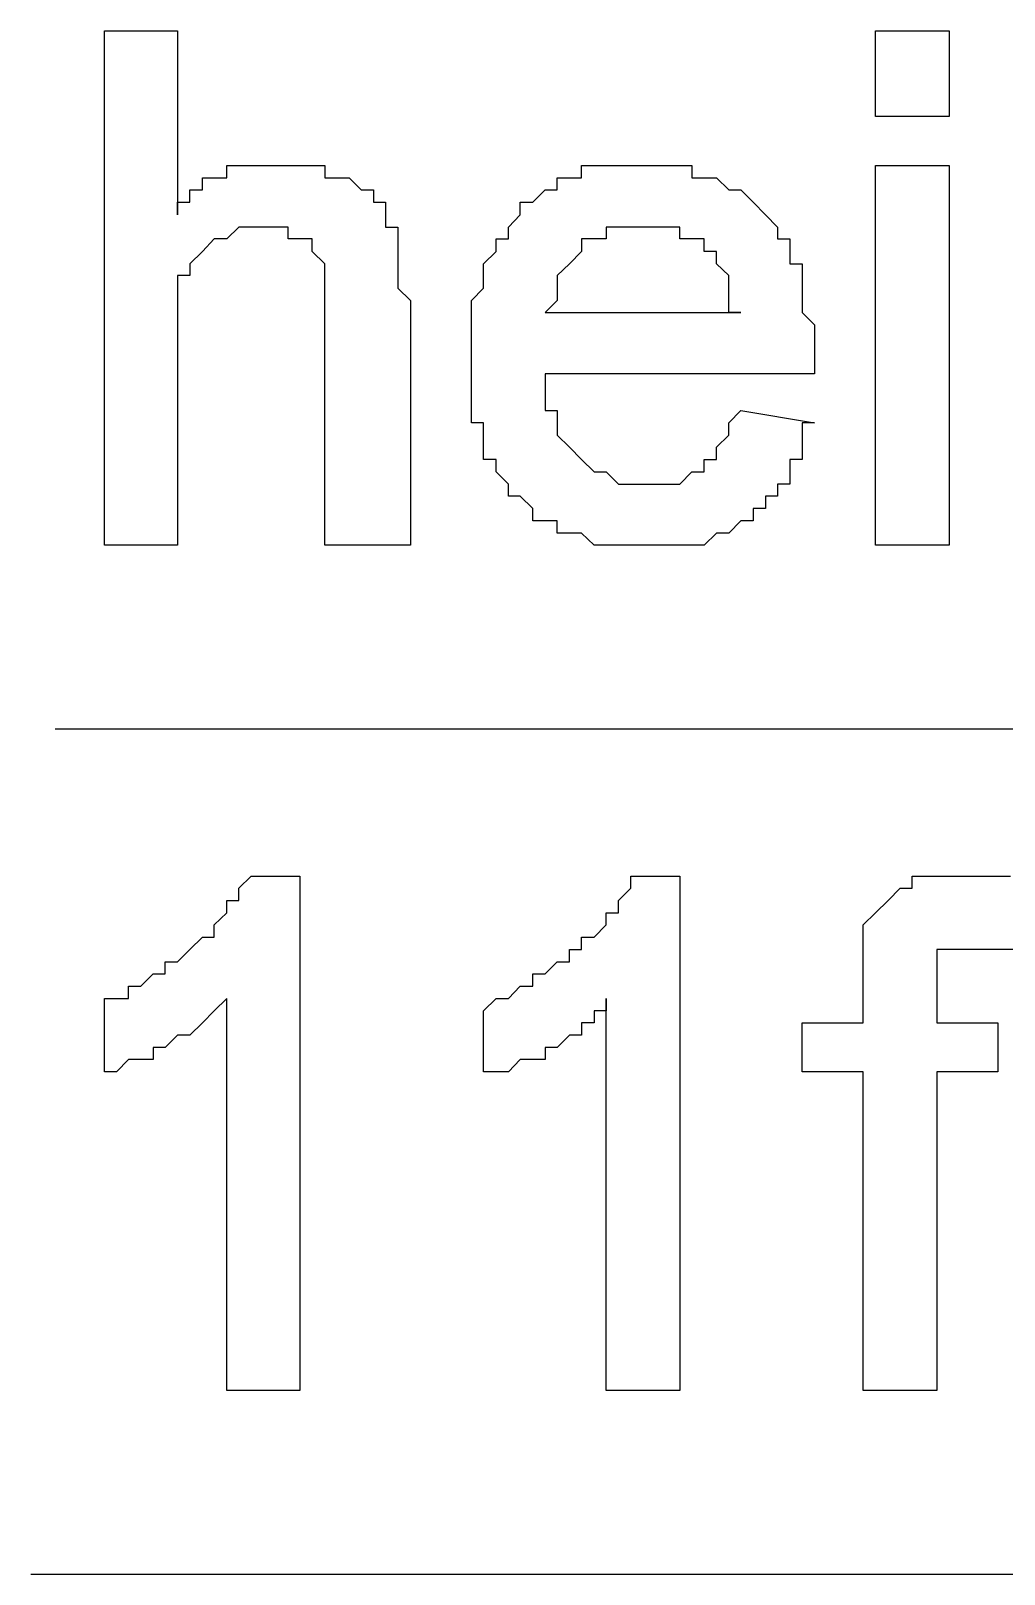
# Model space of a CAD drawing. Header units: inches. Extents: x -628 to 1537, y -1730 to 336.
# Drawn here: x 825.39 to 846.43, y -782.05 to -748.68 of the extents above; entities that cross this region are included whole.
import ezdxf

# ---------------------------------------------------------------- set-up
doc = ezdxf.new("R2010")
doc.units = ezdxf.units.IN
doc.layers.get('0').update_dxf_attribs({"linetype": 'CONTINUOUS'})

msp = doc.modelspace()

# ---------------------------------------------------------------- linework, layer by layer
at = {"color": 6}
for p, q in [((826.975, -759.803), (826.975, -748.681)), ((826.975, -748.681), (828.558, -748.681)), ((828.558, -748.681), (828.558, -752.656)), ((843.654, -750.535), (843.654, -748.681)), ((843.654, -748.681), (845.249, -748.681)), ((845.249, -748.681), (845.249, -750.535)), ((845.249, -750.535), (843.654, -750.535)), ((829.096, -752.121), (829.096, -751.862)), ((829.096, -751.862), (829.096, -751.862)), ((829.096, -751.862), (829.352, -751.862)), ((829.352, -751.862), (829.352, -751.862)), ((829.352, -751.862), (829.621, -751.862)), ((829.621, -751.862), (829.621, -751.595)), ((829.621, -751.595), (829.884, -751.595)), ((829.884, -751.595), (829.884, -751.595)), ((829.884, -751.595), (830.147, -751.595)), ((830.147, -751.595), (830.409, -751.595)), ((830.409, -751.595), (830.409, -751.595)), ((830.409, -751.595), (830.678, -751.595)), ((830.678, -751.595), (830.678, -751.595)), ((830.678, -751.595), (830.947, -751.595)), ((830.947, -751.595), (830.947, -751.595)), ((830.947, -751.595), (831.204, -751.595)), ((831.204, -751.595), (831.204, -751.595)), ((831.204, -751.595), (831.473, -751.595)), ((831.473, -751.595), (831.473, -751.595)), ((831.473, -751.595), (831.742, -751.595)), ((831.742, -751.595), (831.742, -751.862)), ((831.742, -751.862), (832.005, -751.862)), ((832.005, -751.862), (832.005, -751.862)), ((832.005, -751.862), (832.267, -751.862)), ((832.267, -751.862), (832.267, -751.862)), ((832.267, -751.862), (832.53, -752.121)), ((836.766, -752.121), (836.766, -751.862)), ((836.766, -751.862), (837.035, -751.862)), ((837.035, -751.862), (837.035, -751.862)), ((837.035, -751.862), (837.297, -751.862)), ((837.297, -751.862), (837.297, -751.595)), ((837.297, -751.595), (837.566, -751.595)), ((837.566, -751.595), (837.566, -751.595)), ((837.566, -751.595), (837.829, -751.595)), ((837.829, -751.595), (838.092, -751.595)), ((838.092, -751.595), (838.092, -751.595)), ((838.092, -751.595), (838.361, -751.595)), ((838.361, -751.595), (838.361, -751.595)), ((838.361, -751.595), (838.63, -751.595)), ((838.63, -751.595), (838.63, -751.595)), ((838.63, -751.595), (838.886, -751.595)), ((838.886, -751.595), (838.886, -751.595)), ((838.886, -751.595), (839.155, -751.595)), ((839.155, -751.595), (839.155, -751.595)), ((839.155, -751.595), (839.418, -751.595)), ((839.418, -751.595), (839.418, -751.595)), ((839.418, -751.595), (839.681, -751.595)), ((839.681, -751.595), (839.681, -751.862)), ((839.681, -751.862), (839.95, -751.862)), ((839.95, -751.862), (840.213, -751.862)), ((840.213, -751.862), (840.213, -751.862)), ((840.213, -751.862), (840.213, -751.862)), ((840.213, -751.862), (840.482, -752.121)), ((843.654, -759.803), (843.654, -751.595)), ((843.654, -751.595), (845.249, -751.595)), ((845.249, -751.595), (845.249, -759.803)), ((828.827, -752.388), (828.827, -752.121)), ((828.827, -752.121), (829.096, -752.121)), ((832.53, -752.121), (832.53, -752.121)), ((832.53, -752.121), (832.799, -752.121)), ((832.799, -752.121), (832.799, -752.388)), ((836.24, -752.388), (836.509, -752.121)), ((836.509, -752.121), (836.509, -752.121)), ((836.509, -752.121), (836.509, -752.121)), ((836.509, -752.121), (836.766, -752.121)), ((840.482, -752.121), (840.482, -752.121)), ((840.482, -752.121), (840.738, -752.121)), ((840.738, -752.121), (840.738, -752.121)), ((840.738, -752.121), (841.007, -752.388)), ((828.558, -752.656), (828.558, -752.388)), ((828.558, -752.388), (828.558, -752.388)), ((828.558, -752.388), (828.827, -752.388)), ((832.799, -752.388), (832.799, -752.388)), ((832.799, -752.388), (833.056, -752.388)), ((833.056, -752.388), (833.056, -752.656)), ((835.971, -752.656), (835.971, -752.388)), ((835.971, -752.388), (836.24, -752.388)), ((836.24, -752.388), (836.24, -752.388)), ((841.007, -752.388), (841.007, -752.388)), ((841.007, -752.388), (841.007, -752.388)), ((841.007, -752.388), (841.276, -752.656)), ((833.056, -752.656), (833.056, -752.656)), ((833.056, -752.656), (833.056, -752.923)), ((835.715, -752.923), (835.971, -752.656)), ((835.971, -752.656), (835.971, -752.656)), ((835.971, -752.656), (835.971, -752.656)), ((841.276, -752.656), (841.276, -752.656)), ((841.276, -752.656), (841.533, -752.923)), ((829.352, -753.181), (829.096, -753.449)), ((829.621, -753.181), (829.352, -753.181)), ((829.352, -753.181), (829.352, -753.181)), ((829.884, -752.923), (829.621, -753.181)), ((829.621, -753.181), (829.621, -753.181)), ((830.147, -752.923), (829.884, -752.923)), ((829.884, -752.923), (829.884, -752.923)), ((830.409, -752.923), (830.147, -752.923)), ((830.147, -752.923), (830.147, -752.923)), ((830.678, -752.923), (830.409, -752.923)), ((830.409, -752.923), (830.409, -752.923)), ((830.947, -752.923), (830.678, -752.923)), ((830.678, -752.923), (830.678, -752.923)), ((830.947, -753.181), (830.947, -752.923)), ((831.204, -753.181), (830.947, -753.181)), ((831.473, -753.181), (831.204, -753.181)), ((831.204, -753.181), (831.204, -753.181)), ((831.473, -753.449), (831.473, -753.181)), ((833.056, -752.923), (833.325, -752.923)), ((833.325, -752.923), (833.325, -753.181)), ((833.325, -753.181), (833.325, -753.181)), ((833.325, -753.181), (833.325, -753.449)), ((835.446, -753.449), (835.446, -753.181)), ((835.446, -753.181), (835.446, -753.181)), ((835.446, -753.181), (835.715, -753.181)), ((835.715, -753.181), (835.715, -752.923)), ((835.715, -752.923), (835.715, -752.923)), ((837.566, -753.181), (837.297, -753.181)), ((837.297, -753.181), (837.297, -753.449)), ((837.829, -753.181), (837.566, -753.181)), ((837.566, -753.181), (837.566, -753.181)), ((838.092, -752.923), (837.829, -752.923)), ((837.829, -752.923), (837.829, -753.181)), ((838.361, -752.923), (838.092, -752.923)), ((838.092, -752.923), (838.092, -752.923)), ((838.63, -752.923), (838.361, -752.923)), ((838.361, -752.923), (838.361, -752.923)), ((838.886, -752.923), (838.63, -752.923)), ((838.63, -752.923), (838.63, -752.923)), ((839.155, -752.923), (838.886, -752.923)), ((838.886, -752.923), (838.886, -752.923)), ((839.418, -752.923), (839.155, -752.923)), ((839.418, -753.181), (839.418, -752.923)), ((839.681, -753.181), (839.418, -753.181)), ((839.95, -753.181), (839.681, -753.181)), ((839.681, -753.181), (839.681, -753.181)), ((839.95, -753.449), (839.95, -753.181)), ((841.533, -752.923), (841.533, -752.923)), ((841.533, -752.923), (841.533, -753.181)), ((841.533, -753.181), (841.802, -753.181)), ((841.802, -753.181), (841.802, -753.449)), ((829.096, -753.449), (828.827, -753.716)), ((829.096, -753.449), (829.096, -753.449)), ((829.096, -753.449), (829.096, -753.449)), ((831.742, -753.716), (831.473, -753.449)), ((831.473, -753.449), (831.473, -753.449)), ((831.473, -753.449), (831.473, -753.449)), ((833.325, -753.449), (833.325, -753.449)), ((833.325, -753.449), (833.325, -753.716)), ((835.177, -753.716), (835.446, -753.449)), ((835.446, -753.449), (835.446, -753.449)), ((837.297, -753.449), (837.035, -753.716)), ((837.297, -753.449), (837.297, -753.449)), ((840.213, -753.449), (839.95, -753.449)), ((839.95, -753.449), (839.95, -753.449)), ((839.95, -753.449), (839.95, -753.449)), ((840.213, -753.716), (840.213, -753.449)), ((841.802, -753.449), (841.802, -753.449)), ((841.802, -753.449), (841.802, -753.449)), ((841.802, -753.449), (841.802, -753.716)), ((828.827, -753.716), (828.827, -753.716)), ((828.827, -753.716), (828.827, -753.716)), ((828.827, -753.716), (828.827, -753.974)), ((831.742, -759.803), (831.742, -753.716)), ((833.325, -753.716), (833.325, -753.716)), ((833.325, -753.716), (833.325, -753.974)), ((835.177, -753.974), (835.177, -753.716)), ((835.177, -753.716), (835.177, -753.716)), ((837.035, -753.716), (836.766, -753.974)), ((837.035, -753.716), (837.035, -753.716)), ((837.035, -753.716), (837.035, -753.716)), ((840.482, -753.974), (840.213, -753.716)), ((840.213, -753.716), (840.213, -753.716)), ((841.802, -753.716), (842.064, -753.716)), ((842.064, -753.716), (842.064, -753.974)), ((828.827, -753.974), (828.558, -753.974)), ((828.558, -753.974), (828.558, -754.242)), ((833.325, -753.974), (833.325, -753.974)), ((833.325, -753.974), (833.325, -754.242)), ((835.177, -754.242), (835.177, -753.974)), ((835.177, -753.974), (835.177, -753.974)), ((836.766, -753.974), (836.766, -753.974)), ((836.766, -753.974), (836.766, -754.242)), ((840.482, -754.768), (840.482, -753.974)), ((842.064, -753.974), (842.064, -753.974)), ((842.064, -753.974), (842.064, -754.242)), ((828.558, -754.242), (828.558, -754.242)), ((828.558, -754.242), (828.558, -754.509)), ((828.558, -754.509), (828.558, -754.768)), ((833.325, -754.242), (833.594, -754.509)), ((833.594, -754.509), (833.594, -754.509)), ((833.594, -754.509), (833.594, -754.768)), ((834.914, -754.509), (835.177, -754.242)), ((834.914, -754.768), (834.914, -754.509)), ((835.177, -754.242), (835.177, -754.242)), ((836.766, -754.509), (836.509, -754.768)), ((836.766, -754.242), (836.766, -754.242)), ((836.766, -754.242), (836.766, -754.509)), ((842.064, -754.242), (842.064, -754.242)), ((842.064, -754.242), (842.064, -754.509)), ((842.064, -754.509), (842.064, -754.509)), ((842.064, -754.509), (842.064, -754.768)), ((828.558, -754.768), (828.558, -754.768)), ((828.558, -754.768), (828.558, -755.035)), ((833.594, -754.768), (833.594, -759.803)), ((834.914, -755.035), (834.914, -754.768)), ((834.914, -754.768), (834.914, -754.768)), ((836.509, -754.768), (836.509, -754.768)), ((836.509, -754.768), (836.509, -754.768)), ((836.509, -754.768), (840.738, -754.768)), ((840.738, -754.768), (840.482, -754.768)), ((842.064, -754.768), (842.064, -754.768)), ((842.064, -754.768), (842.333, -755.035)), ((828.558, -755.035), (828.558, -755.303)), ((834.914, -755.303), (834.914, -755.035)), ((834.914, -755.035), (834.914, -755.035)), ((842.333, -755.035), (842.333, -755.303)), ((828.558, -755.303), (828.558, -755.303)), ((828.558, -755.303), (828.558, -759.803)), ((834.914, -755.569), (834.914, -755.303)), ((834.914, -755.303), (834.914, -755.303)), ((842.333, -755.303), (842.333, -755.303)), ((842.333, -755.303), (842.333, -755.569)), ((834.914, -755.828), (834.914, -755.569)), ((834.914, -756.095), (834.914, -755.828)), ((834.914, -755.828), (834.914, -755.828)), ((842.333, -755.569), (842.333, -755.828)), ((842.333, -755.828), (842.333, -755.828)), ((842.333, -755.828), (842.333, -756.095)), ((834.914, -756.362), (834.914, -756.095)), ((842.333, -756.095), (836.509, -756.095)), ((836.509, -756.095), (836.509, -756.888)), ((842.333, -756.095), (842.333, -756.095)), ((842.333, -756.095), (842.333, -756.095)), ((834.914, -756.63), (834.914, -756.362)), ((834.914, -756.362), (834.914, -756.362)), ((834.914, -756.888), (834.914, -756.63)), ((834.914, -756.63), (834.914, -756.63)), ((834.914, -757.156), (834.914, -756.888)), ((835.177, -757.156), (834.914, -757.156)), ((835.177, -757.423), (835.177, -757.156)), ((836.509, -756.888), (836.766, -756.888)), ((836.766, -756.888), (836.766, -757.156)), ((836.766, -757.156), (836.766, -757.156)), ((836.766, -757.156), (836.766, -757.423)), ((840.482, -757.156), (840.738, -756.888)), ((840.482, -757.423), (840.482, -757.156)), ((840.482, -757.156), (840.482, -757.156)), ((840.738, -756.888), (842.333, -757.156)), ((842.333, -757.156), (842.064, -757.156)), ((842.064, -757.156), (842.064, -757.423)), ((835.177, -757.682), (835.177, -757.423)), ((835.177, -757.423), (835.177, -757.423)), ((836.766, -757.423), (836.766, -757.423)), ((836.766, -757.423), (837.035, -757.682)), ((840.213, -757.682), (840.482, -757.423)), ((840.482, -757.423), (840.482, -757.423)), ((842.064, -757.423), (842.064, -757.682)), ((835.177, -757.949), (835.177, -757.682)), ((835.177, -757.682), (835.177, -757.682)), ((837.035, -757.682), (837.035, -757.682)), ((837.035, -757.682), (837.035, -757.682)), ((837.035, -757.682), (837.297, -757.949)), ((840.213, -757.949), (840.213, -757.682)), ((840.213, -757.682), (840.213, -757.682)), ((842.064, -757.682), (842.064, -757.682)), ((842.064, -757.682), (842.064, -757.949)), ((835.446, -757.949), (835.177, -757.949)), ((835.446, -758.216), (835.446, -757.949)), ((835.715, -758.484), (835.446, -758.216)), ((835.446, -758.216), (835.446, -758.216)), ((835.446, -758.216), (835.446, -758.216)), ((837.297, -757.949), (837.297, -757.949)), ((837.297, -757.949), (837.297, -757.949)), ((837.297, -757.949), (837.566, -758.216)), ((837.566, -758.216), (837.566, -758.216)), ((837.566, -758.216), (837.829, -758.216)), ((837.829, -758.216), (837.829, -758.216)), ((837.829, -758.216), (838.092, -758.484)), ((839.418, -758.484), (839.681, -758.216)), ((839.681, -758.216), (839.681, -758.216)), ((839.681, -758.216), (839.95, -758.216)), ((839.95, -758.216), (839.95, -757.949)), ((839.95, -757.949), (839.95, -757.949)), ((839.95, -757.949), (840.213, -757.949)), ((839.95, -758.216), (839.95, -758.216)), ((842.064, -757.949), (841.802, -757.949)), ((841.802, -757.949), (841.802, -758.216)), ((841.802, -758.216), (841.802, -758.216)), ((841.802, -758.216), (841.802, -758.484)), ((835.715, -758.742), (835.715, -758.484)), ((835.715, -758.484), (835.715, -758.484)), ((838.092, -758.484), (838.092, -758.484)), ((838.092, -758.484), (838.361, -758.484)), ((838.361, -758.484), (838.361, -758.484)), ((838.361, -758.484), (838.63, -758.484)), ((838.63, -758.484), (838.63, -758.484)), ((838.63, -758.484), (838.886, -758.484)), ((838.886, -758.484), (839.155, -758.484)), ((839.155, -758.484), (839.155, -758.484)), ((839.155, -758.484), (839.418, -758.484)), ((839.418, -758.484), (839.418, -758.484)), ((841.802, -758.484), (841.533, -758.484)), ((841.533, -758.484), (841.533, -758.742)), ((835.971, -758.742), (835.715, -758.742)), ((836.24, -759.009), (835.971, -758.742)), ((835.971, -758.742), (835.971, -758.742)), ((835.971, -758.742), (835.971, -758.742)), ((841.533, -758.742), (841.276, -758.742)), ((841.276, -758.742), (841.276, -759.009)), ((841.533, -758.742), (841.533, -758.742)), ((836.24, -759.276), (836.24, -759.009)), ((836.24, -759.009), (836.24, -759.009)), ((841.276, -759.009), (841.007, -759.009)), ((841.007, -759.009), (841.007, -759.276)), ((841.276, -759.009), (841.276, -759.009)), ((836.509, -759.276), (836.24, -759.276)), ((836.766, -759.276), (836.509, -759.276)), ((836.509, -759.276), (836.509, -759.276)), ((836.766, -759.544), (836.766, -759.276)), ((837.035, -759.544), (836.766, -759.544)), ((837.297, -759.544), (837.035, -759.544)), ((837.035, -759.544), (837.035, -759.544)), ((837.566, -759.803), (837.297, -759.544)), ((837.297, -759.544), (837.297, -759.544)), ((840.213, -759.544), (839.95, -759.803)), ((840.482, -759.544), (840.213, -759.544)), ((840.213, -759.544), (840.213, -759.544)), ((840.738, -759.276), (840.482, -759.544)), ((840.482, -759.544), (840.482, -759.544)), ((840.482, -759.544), (840.482, -759.544)), ((841.007, -759.276), (840.738, -759.276)), ((840.738, -759.276), (840.738, -759.276)), ((828.558, -759.803), (826.975, -759.803)), ((833.594, -759.803), (831.742, -759.803)), ((837.829, -759.803), (837.566, -759.803)), ((837.566, -759.803), (837.566, -759.803)), ((838.092, -759.803), (837.829, -759.803)), ((837.829, -759.803), (837.829, -759.803)), ((838.361, -759.803), (838.092, -759.803)), ((838.092, -759.803), (838.092, -759.803)), ((838.63, -759.803), (838.361, -759.803)), ((838.886, -759.803), (838.63, -759.803)), ((838.63, -759.803), (838.63, -759.803)), ((838.63, -759.803), (838.63, -759.803)), ((839.155, -759.803), (838.886, -759.803)), ((839.418, -759.803), (839.155, -759.803)), ((839.155, -759.803), (839.155, -759.803)), ((839.681, -759.803), (839.418, -759.803)), ((839.418, -759.803), (839.418, -759.803)), ((839.95, -759.803), (839.681, -759.803)), ((839.681, -759.803), (839.681, -759.803)), ((845.249, -759.803), (843.654, -759.803)), ((825.911, -763.777), (867.226, -763.777)), ((829.884, -767.217), (830.147, -766.958)), ((829.884, -767.484), (829.884, -767.217)), ((829.884, -767.217), (829.884, -767.217)), ((829.884, -767.217), (829.884, -767.217)), ((830.147, -766.958), (831.204, -766.958)), ((831.204, -766.958), (831.204, -778.079)), ((838.092, -767.484), (838.361, -767.217)), ((838.361, -767.217), (838.361, -766.958)), ((838.361, -766.958), (839.418, -766.958)), ((838.361, -767.217), (838.361, -767.217)), ((838.361, -767.217), (838.361, -767.217)), ((839.418, -766.958), (839.418, -778.079)), ((843.923, -767.484), (844.185, -767.217)), ((844.185, -767.217), (844.185, -767.217)), ((844.185, -767.217), (844.185, -767.217)), ((844.185, -767.217), (844.448, -767.217)), ((844.448, -767.217), (844.448, -766.958)), ((844.448, -766.958), (844.717, -766.958)), ((844.717, -766.958), (844.717, -766.958)), ((844.717, -766.958), (844.98, -766.958)), ((844.98, -766.958), (844.98, -766.958)), ((844.98, -766.958), (845.249, -766.958)), ((845.249, -766.958), (845.505, -766.958)), ((845.505, -766.958), (845.505, -766.958)), ((845.505, -766.958), (845.774, -766.958)), ((845.774, -766.958), (845.774, -766.958)), ((845.774, -766.958), (846.043, -766.958)), ((846.043, -766.958), (846.043, -766.958)), ((846.043, -766.958), (846.3, -766.958)), ((846.3, -766.958), (846.3, -766.958)), ((846.3, -766.958), (846.569, -766.958)), ((829.621, -767.751), (829.621, -767.484)), ((829.621, -767.484), (829.884, -767.484)), ((838.092, -767.751), (838.092, -767.484)), ((838.092, -767.484), (838.092, -767.484)), ((843.654, -767.751), (843.923, -767.484)), ((843.923, -767.484), (843.923, -767.484)), ((829.352, -768.01), (829.621, -767.751)), ((829.621, -767.751), (829.621, -767.751)), ((829.621, -767.751), (829.621, -767.751)), ((837.829, -768.01), (837.829, -767.751)), ((837.829, -767.751), (838.092, -767.751)), ((838.092, -767.751), (838.092, -767.751)), ((843.385, -768.01), (843.654, -767.751)), ((843.654, -767.751), (843.654, -767.751)), ((843.654, -767.751), (843.654, -767.751)), ((829.352, -768.277), (829.352, -768.01)), ((829.352, -768.01), (829.352, -768.01)), ((837.566, -768.277), (837.829, -768.01)), ((837.829, -768.01), (837.829, -768.01)), ((843.385, -768.277), (843.385, -768.01)), ((843.385, -768.01), (843.385, -768.01)), ((828.558, -768.811), (828.827, -768.544)), ((828.827, -768.544), (829.096, -768.277)), ((828.827, -768.544), (828.827, -768.544)), ((828.827, -768.544), (828.827, -768.544)), ((829.096, -768.277), (829.096, -768.277)), ((829.096, -768.277), (829.352, -768.277)), ((837.035, -768.811), (837.035, -768.544)), ((837.035, -768.544), (837.297, -768.544)), ((837.297, -768.544), (837.297, -768.277)), ((837.297, -768.277), (837.566, -768.277)), ((837.297, -768.544), (837.297, -768.544)), ((837.566, -768.277), (837.566, -768.277)), ((843.385, -768.544), (843.385, -768.277)), ((843.385, -768.277), (843.385, -768.277)), ((843.385, -768.811), (843.385, -768.544)), ((843.385, -768.544), (843.385, -768.544)), ((845.249, -768.544), (844.98, -768.544)), ((844.98, -768.544), (844.98, -768.811)), ((845.505, -768.544), (845.249, -768.544)), ((845.249, -768.544), (845.249, -768.544)), ((845.249, -768.544), (845.249, -768.544)), ((845.774, -768.544), (845.505, -768.544)), ((846.043, -768.544), (845.774, -768.544)), ((845.774, -768.544), (845.774, -768.544)), ((846.3, -768.544), (846.043, -768.544)), ((846.043, -768.544), (846.043, -768.544)), ((846.838, -768.544), (846.3, -768.544)), ((846.3, -768.544), (846.3, -768.544)), ((828.289, -769.07), (828.289, -768.811)), ((828.289, -768.811), (828.558, -768.811)), ((828.558, -768.811), (828.558, -768.811)), ((836.509, -769.07), (836.766, -768.811)), ((836.766, -768.811), (836.766, -768.811)), ((836.766, -768.811), (837.035, -768.811)), ((843.385, -769.07), (843.385, -768.811)), ((843.385, -768.811), (843.385, -768.811)), ((844.98, -768.811), (844.98, -768.811)), ((844.98, -768.811), (844.98, -769.07)), ((827.763, -769.337), (828.032, -769.07)), ((828.032, -769.07), (828.032, -769.07)), ((828.032, -769.07), (828.289, -769.07)), ((836.24, -769.337), (836.24, -769.07)), ((836.24, -769.07), (836.509, -769.07)), ((836.509, -769.07), (836.509, -769.07)), ((843.385, -769.337), (843.385, -769.07)), ((843.385, -769.07), (843.385, -769.07)), ((844.98, -769.07), (844.98, -769.07)), ((844.98, -769.07), (844.98, -769.337)), ((827.5, -769.605), (827.5, -769.337)), ((827.5, -769.337), (827.763, -769.337)), ((827.763, -769.337), (827.763, -769.337)), ((835.715, -769.605), (835.971, -769.337)), ((835.971, -769.337), (835.971, -769.337)), ((835.971, -769.337), (836.24, -769.337)), ((843.385, -770.131), (843.385, -769.337)), ((844.98, -769.337), (844.98, -769.337)), ((844.98, -769.337), (844.98, -770.131)), ((826.975, -769.872), (826.975, -769.605)), ((826.975, -769.605), (827.238, -769.605)), ((826.975, -771.191), (826.975, -769.872)), ((827.238, -769.605), (827.5, -769.605)), ((829.352, -769.872), (829.096, -770.131)), ((829.621, -769.605), (829.352, -769.872)), ((829.352, -769.872), (829.352, -769.872)), ((829.352, -769.872), (829.352, -769.872)), ((829.621, -778.079), (829.621, -769.605)), ((835.177, -769.872), (835.446, -769.605)), ((835.177, -771.191), (835.177, -769.872)), ((835.446, -769.605), (835.715, -769.605)), ((835.715, -769.605), (835.715, -769.605)), ((837.829, -769.872), (837.566, -769.872)), ((837.566, -769.872), (837.566, -770.131)), ((837.829, -778.079), (837.829, -769.605)), ((837.829, -769.605), (837.829, -769.872)), ((829.096, -770.131), (828.827, -770.398)), ((829.096, -770.131), (829.096, -770.131)), ((829.096, -770.131), (829.096, -770.131)), ((837.566, -770.131), (837.297, -770.131)), ((837.297, -770.131), (837.297, -770.398)), ((837.566, -770.131), (837.566, -770.131)), ((842.064, -771.191), (842.064, -770.131)), ((842.064, -770.131), (843.385, -770.131)), ((844.98, -770.131), (846.3, -770.131)), ((846.3, -770.131), (846.3, -771.191)), ((828.558, -770.398), (828.289, -770.665)), ((828.827, -770.398), (828.558, -770.398)), ((828.558, -770.398), (828.558, -770.398)), ((828.827, -770.398), (828.827, -770.398)), ((837.035, -770.398), (836.766, -770.665)), ((837.297, -770.398), (837.035, -770.398)), ((837.035, -770.398), (837.035, -770.398)), ((837.035, -770.398), (837.035, -770.398)), ((828.289, -770.665), (828.032, -770.665)), ((828.032, -770.665), (828.032, -770.924)), ((828.289, -770.665), (828.289, -770.665)), ((836.766, -770.665), (836.509, -770.665)), ((836.509, -770.665), (836.509, -770.924)), ((836.766, -770.665), (836.766, -770.665)), ((827.238, -771.191), (826.975, -771.191)), ((826.975, -771.191), (826.975, -771.191)), ((827.5, -770.924), (827.238, -771.191)), ((827.238, -771.191), (827.238, -771.191)), ((827.763, -770.924), (827.5, -770.924)), ((828.032, -770.924), (827.763, -770.924)), ((827.763, -770.924), (827.763, -770.924)), ((835.446, -771.191), (835.177, -771.191)), ((835.715, -771.191), (835.446, -771.191)), ((835.446, -771.191), (835.446, -771.191)), ((835.971, -770.924), (835.715, -771.191)), ((836.24, -770.924), (835.971, -770.924)), ((835.971, -770.924), (835.971, -770.924)), ((836.509, -770.924), (836.24, -770.924)), ((843.385, -771.191), (842.064, -771.191)), ((843.385, -778.079), (843.385, -771.191)), ((846.3, -771.191), (844.98, -771.191)), ((844.98, -771.191), (844.98, -778.079)), ((831.204, -778.079), (829.621, -778.079)), ((839.418, -778.079), (837.829, -778.079)), ((844.98, -778.079), (843.385, -778.079)), ((825.386, -782.054), (867.226, -782.054))]:
    msp.add_line(p, q, dxfattribs=at)

doc.saveas('drawing.dxf')
